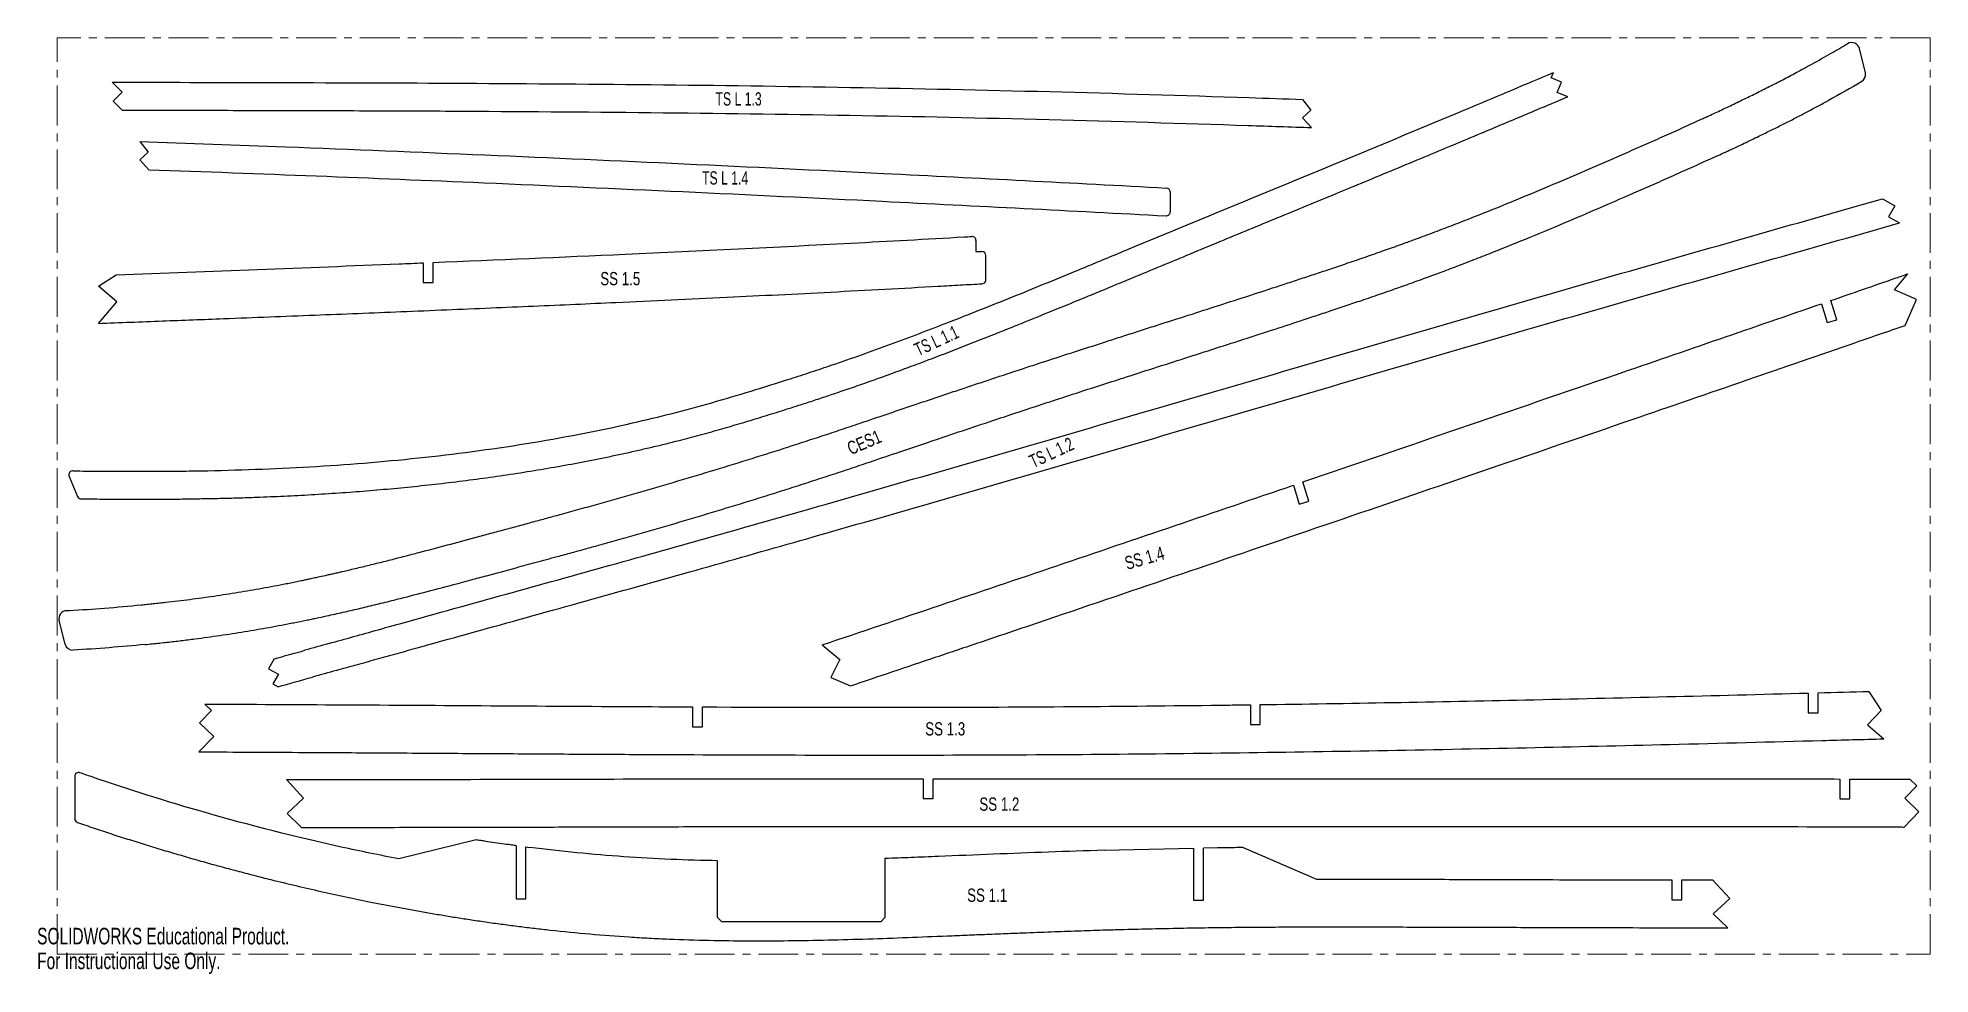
# Model space of a CAD drawing. Header units: inches. Extents: x 0 to 23.8, y 0 to 11.8.
import ezdxf

# ---------------------------------------------------------------- set-up
doc = ezdxf.new("R2010")
doc.units = ezdxf.units.IN
doc.header["$MEASUREMENT"] = 0
doc.linetypes.add('CENTERX2', pattern=[0.8, 0.5, -0.1, 0.1, -0.1])
doc.layers.add('PART_NAMES', color=1, linetype='Continuous')
doc.styles.add('SLDTEXTSTYLE0', font='TXT', dxfattribs={"width": 0.75})
doc.styles.add('SLDTEXTSTYLE1', font='TXT', dxfattribs={"width": 0.6875})
doc.styles.add('SLDTEXTSTYLE2', font='TXT', dxfattribs={"width": 0.7})

msp = doc.modelspace()

# ---------------------------------------------------------------- linework, layer by layer
at = {"color": 7, "linetype": 'CENTERX2', "lineweight": 18}
for p, q in [((0.25, 0.25), (0.25, 11.75)), ((23.75, 11.75), (0.25, 11.75)), ((23.75, 0.25), (23.75, 11.75)), ((0.25, 0.25), (23.75, 0.25))]:
    msp.add_line(p, q, dxfattribs=at)
at = {"color": 7, "linetype": 'Continuous', "lineweight": 25}
for p, q in [((22.937, 11.311), (22.862, 11.615)), ((0.941, 11.193), (1.067, 11.067)), ((18.996, 11.247), (19.023, 11.314)), ((19.126, 11.194), (18.996, 11.247)), ((19.072, 11.064), (19.126, 11.194)), ((1.067, 11.067), (0.954, 10.955)), ((0.954, 10.955), (1.066, 10.843)), ((15.876, 10.978), (15.982, 10.843)), ((19.203, 11.01), (19.072, 11.064)), ((15.982, 10.843), (15.876, 10.745)), ((15.876, 10.745), (15.988, 10.624)), ((20.816, 10.699), (20.879, 10.727)), ((1.287, 10.449), (1.394, 10.314)), ((1.394, 10.314), (1.288, 10.217)), ((1.288, 10.217), (1.4, 10.095)), ((21.022, 10.243), (21.087, 10.272)), ((14.216, 9.815), (14.216, 9.565)), ((22.808, 9.632), (23.151, 9.729)), ((23.151, 9.729), (23.306, 9.643)), ((23.306, 9.643), (23.228, 9.504)), ((23.228, 9.504), (23.367, 9.427)), ((11.779, 9.207), (11.779, 9.067)), ((11.779, 9.067), (11.854, 9.067)), ((4.842, 8.926), (4.842, 8.678)), ((4.967, 8.678), (4.967, 8.931)), ((11.904, 8.714), (11.904, 9.017)), ((23.302, 8.587), (23.472, 8.788)), ((0.768, 8.632), (0.99, 8.775)), ((0.998, 8.436), (0.768, 8.632)), ((4.842, 8.678), (4.967, 8.678)), ((13.602, 8.68), (13.742, 8.739)), ((23.579, 8.466), (23.302, 8.587)), ((0.768, 8.166), (0.998, 8.436)), ((22.387, 8.412), (22.459, 8.176)), ((22.579, 8.212), (22.505, 8.453)), ((23.438, 8.141), (23.579, 8.466)), ((22.459, 8.176), (22.579, 8.212)), ((0.403, 6.246), (0.508, 5.994)), ((15.955, 5.935), (15.881, 6.176)), ((15.763, 6.135), (15.835, 5.898)), ((15.835, 5.898), (15.955, 5.935)), ((0.351, 4.14), (0.277, 4.436)), ((9.851, 4.131), (10.07, 3.945)), ((2.972, 3.954), (2.903, 3.831)), ((2.903, 3.831), (3.027, 3.763)), ((10.07, 3.945), (9.957, 3.723)), ((3.027, 3.763), (2.958, 3.64)), ((2.958, 3.64), (3.022, 3.605)), ((9.957, 3.723), (10.204, 3.616)), ((2.187, 3.305), (2.102, 3.387)), ((8.221, 3.353), (8.221, 3.103)), ((8.346, 3.103), (8.346, 3.352)), ((15.221, 3.379), (15.221, 3.13)), ((15.346, 3.13), (15.346, 3.381)), ((22.221, 3.526), (22.221, 3.278)), ((22.346, 3.278), (22.346, 3.529)), ((22.981, 3.547), (23.137, 3.305)), ((2.039, 3.151), (2.187, 3.305)), ((2.215, 2.981), (2.039, 3.151)), ((8.221, 3.103), (8.346, 3.103)), ((15.221, 3.13), (15.346, 3.13)), ((22.221, 3.278), (22.346, 3.278)), ((23.137, 3.305), (22.964, 3.126)), ((22.964, 3.126), (23.169, 2.952)), ((2.029, 2.788), (2.215, 2.981)), ((0.471, 2.478), (0.471, 1.949)), ((3.127, 2.44), (3.343, 2.208)), ((11.116, 2.451), (11.116, 2.201)), ((11.241, 2.201), (11.241, 2.451)), ((22.616, 2.447), (22.616, 2.197)), ((22.741, 2.197), (22.741, 2.447)), ((23.582, 2.362), (23.497, 2.444)), ((3.343, 2.208), (3.136, 2.016)), ((11.116, 2.201), (11.241, 2.201)), ((22.616, 2.197), (22.741, 2.197)), ((23.433, 2.208), (23.582, 2.362)), ((23.61, 2.037), (23.433, 2.208)), ((3.136, 2.016), (3.318, 1.84)), ((23.424, 1.844), (23.61, 2.037)), ((5.508, 1.682), (4.537, 1.445)), ((6.008, 1.61), (6.008, 0.941)), ((6.133, 0.941), (6.133, 1.594)), ((6.133, 1.594), (6.183, 1.588)), ((10.637, 1.449), (10.637, 0.709)), ((13.385, 1.552), (14.508, 1.577)), ((14.508, 1.577), (14.508, 0.928)), ((14.811, 1.583), (14.633, 1.579)), ((14.633, 0.928), (14.633, 1.579)), ((15.133, 1.587), (16.052, 1.191)), ((8.537, 0.709), (8.537, 1.421)), ((20.508, 1.18), (20.508, 0.93)), ((20.633, 0.93), (20.633, 1.18)), ((21.019, 1.18), (21.235, 0.948)), ((6.008, 0.941), (6.133, 0.941)), ((14.508, 0.928), (14.633, 0.928)), ((20.508, 0.93), (20.633, 0.93)), ((21.235, 0.948), (21.028, 0.756)), ((21.028, 0.756), (21.21, 0.58)), ((8.592, 0.655), (8.537, 0.709)), ((10.583, 0.655), (8.592, 0.655)), ((10.637, 0.709), (10.583, 0.655))]:
    msp.add_line(p, q, dxfattribs=at)
at = {"color": 7, "linetype": 'Continuous', "lineweight": 25, "flags": 128}
for points in [[(22.904, 9.295), (23.163, 9.369), (23.367, 9.427)], [(13.468, 9.004), (13.547, 9.036), (13.608, 9.062)]]:
    msp.add_lwpolyline(points, dxfattribs=at)
at = {"color": 7, "linetype": 'Continuous', "lineweight": 25}
for centre, radius, start, end in [((22.765, 11.59), 0.1, 14, 120.6906), ((22.84, 11.287), 0.1, 300.3441, 14), ((14.166, 9.815), 0.05, 0, 86.9337), ((14.166, 9.565), 0.05, 266.938, 0), ((11.729, 9.207), 0.05, 0, 93.2958), ((11.854, 9.017), 0.05, 0, 90), ((11.854, 8.714), 0.05, 273.3181, 0), ((0.449, 6.265), 0.05, 89.2013, 202.6552), ((0.554, 6.013), 0.05, 202.6552, 269.2946), ((0.374, 4.46), 0.1, 93.2806, 194), ((0.448, 4.164), 0.1, 194, 273.4143), ((134.027, -461.161), 483.226, 105.6514, 105.68842), ((134.027, -461.161), 482.876, 105.6514, 105.68842), ((0.521, 2.478), 0.05, 70.7256, 180), ((0.521, 1.949), 0.05, 180, 251.0645)]:
    msp.add_arc(centre, radius, start, end, dxfattribs=at)
for points, knots in [([(22.233, 11.403), (22.316, 11.448), (22.469, 11.533), (22.628, 11.626), (22.705, 11.671), (22.714, 11.676)], [0, 0, 0, 0, 0.25, 0.4622044, 0.4877021, 0.4877021, 0.4877021, 0.4877021]), ([(20.879, 10.727), (20.895, 10.735), (20.929, 10.75), (20.992, 10.779), (21.051, 10.807), (21.137, 10.847), (21.251, 10.901), (21.393, 10.97), (21.563, 11.053), (21.732, 11.138), (21.872, 11.21), (21.984, 11.269), (22.053, 11.305), (22.109, 11.336), (22.157, 11.361), (22.199, 11.384), (22.221, 11.396), (22.233, 11.403)], [0, 0, 0, 0, 0.03125, 0.0625, 0.125, 0.1875, 0.25, 0.375, 0.5, 0.625, 0.75, 0.8125, 0.875, 0.90625, 0.9375, 0.96875, 1, 1, 1, 1]), ([(0.941, 11.193), (1.592, 11.192), (2.242, 11.191), (3.661, 11.187), (4.43, 11.185), (5.199, 11.181)], [0.0772268, 0.0772268, 0.0772268, 0.0772268, 0.5, 0.5, 1, 1, 1, 1]), ([(5.199, 11.181), (6.033, 11.177), (6.867, 11.171), (8.536, 11.154), (9.37, 11.143), (11.037, 11.114), (11.871, 11.096), (13.539, 11.053), (14.373, 11.028), (15.43, 10.993), (15.653, 10.985), (15.876, 10.978)], [0, 0, 0, 0, 0.125, 0.125, 0.25, 0.25, 0.375, 0.375, 0.5, 0.5, 0.5334763, 0.5334763, 0.5334763, 0.5334763]), ([(13.608, 9.062), (14.095, 9.263), (15.067, 9.667), (16.528, 10.269), (17.845, 10.818), (18.677, 11.168), (19.023, 11.314)], [0, 0, 0, 0, 0.25, 0.4999999, 0.7499999, 0.928782, 0.928782, 0.928782, 0.928782]), ([(13.742, 8.739), (13.864, 8.789), (14.107, 8.89), (14.593, 9.091), (15.08, 9.293), (15.566, 9.494), (16.053, 9.695), (16.666, 9.948), (17.395, 10.251), (18.059, 10.529), (18.658, 10.78), (19.019, 10.933), (19.203, 11.01)], [0, 0, 0, 0, 0.06676, 0.13352, 0.26704, 0.3338, 0.40056, 0.53408, 0.670519, 0.80112, 0.899104, 1, 1, 1, 1]), ([(21.087, 10.272), (21.118, 10.287), (21.182, 10.316), (21.277, 10.36), (21.371, 10.404), (21.464, 10.449), (21.556, 10.493), (21.664, 10.546), (21.79, 10.608), (21.931, 10.678), (22.069, 10.749), (22.206, 10.821), (22.34, 10.892), (22.429, 10.94), (22.473, 10.964)], [0, 0, 0, 0, 0.067926, 0.135347, 0.202263, 0.268677, 0.334589, 0.4, 0.50307, 0.604905, 0.705509, 0.804889, 0.903051, 1, 1, 1, 1]), ([(1.066, 10.843), (1.29, 10.842), (1.898, 10.841), (2.891, 10.839), (4.044, 10.836), (4.813, 10.833), (5.197, 10.831)], [0.1043303, 0.1043303, 0.1043303, 0.1043303, 0.25, 0.5, 0.75, 1, 1, 1, 1]), ([(5.197, 10.831), (6.864, 10.822), (9.365, 10.8), (12.696, 10.728), (14.626, 10.67), (15.724, 10.633), (15.988, 10.624)], [0, 0, 0, 0, 0.25, 0.375, 0.5, 0.5396922, 0.5396922, 0.5396922, 0.5396922]), ([(17.096, 9.152), (17.114, 9.158), (17.148, 9.17), (17.206, 9.192), (17.27, 9.215), (17.351, 9.245), (17.448, 9.281), (17.605, 9.339), (17.799, 9.414), (18.111, 9.536), (18.499, 9.692), (18.964, 9.886), (19.428, 10.084), (19.814, 10.253), (20.123, 10.389), (20.358, 10.493), (20.553, 10.58), (20.705, 10.648), (20.779, 10.682), (20.816, 10.699)], [0.000012, 0.000012, 0.000012, 0.000012, 0.0156368, 0.0312616, 0.0468864, 0.0625112, 0.0937609, 0.1250105, 0.1875097, 0.250009, 0.3750075, 0.500006, 0.6250045, 0.750003, 0.8125022, 0.8750015, 0.9375007, 0.9687504, 1, 1, 1, 1]), ([(1.287, 10.449), (1.898, 10.428), (2.508, 10.405), (3.952, 10.35), (4.785, 10.316), (7.285, 10.209), (8.952, 10.131), (10.618, 10.049)], [0.5334763, 0.5334763, 0.5334763, 0.5334763, 0.625, 0.625, 0.75, 0.75, 1, 1, 1, 1]), ([(17.265, 8.681), (17.299, 8.694), (17.367, 8.718), (17.471, 8.756), (17.575, 8.794), (17.679, 8.833), (17.785, 8.873), (17.892, 8.914), (17.999, 8.956), (18.108, 8.998), (18.332, 9.086), (18.683, 9.227), (19.146, 9.42), (19.62, 9.623), (20.008, 9.792), (20.326, 9.932), (20.56, 10.036), (20.793, 10.14), (20.946, 10.209), (21.022, 10.243)], [0, 0, 0, 0, 0.026721, 0.053705, 0.080952, 0.108464, 0.136241, 0.164282, 0.192589, 0.221162, 0.25, 0.37044, 0.5, 0.619701, 0.75, 0.811993, 0.87602, 0.938798, 1, 1, 1, 1]), ([(1.4, 10.095), (2.801, 10.046), (5.868, 9.925), (8.935, 9.782), (10.601, 9.699)], [0.5396922, 0.5396922, 0.5396922, 0.5396922, 0.75, 1, 1, 1, 1]), ([(9.886, 5.893), (10.425, 6.047), (10.963, 6.203), (12.04, 6.514), (12.578, 6.671), (13.655, 6.984), (14.193, 7.141), (15.269, 7.456), (15.807, 7.613), (16.883, 7.928), (17.421, 8.085), (18.497, 8.397), (19.036, 8.552), (20.113, 8.862), (20.652, 9.016), (21.73, 9.324), (22.269, 9.478), (22.808, 9.632)], [0, 0, 0, 0, 0.125, 0.125, 0.25, 0.25, 0.375, 0.375, 0.5, 0.5, 0.625, 0.625, 0.75, 0.75, 0.875, 0.875, 1, 1, 1, 1]), ([(4.967, 8.931), (5.771, 8.964), (7.52, 9.039), (9.74, 9.147), (11.189, 9.226), (11.694, 9.255), (11.727, 9.257)], [0.0187507, 0.0187507, 0.0187507, 0.0187507, 0.125, 0.25, 0.3125, 0.316827, 0.316827, 0.316827, 0.316827]), ([(13.379, 7.927), (13.44, 7.947), (13.563, 7.986), (13.756, 8.048), (13.957, 8.113), (14.217, 8.196), (14.538, 8.299), (14.924, 8.423), (15.309, 8.547), (15.629, 8.652), (15.884, 8.736), (16.064, 8.796), (16.221, 8.848), (16.355, 8.894), (16.423, 8.917), (16.458, 8.928)], [0.0000047, 0.0000047, 0.0000047, 0.0000047, 0.0625044, 0.1250042, 0.1875039, 0.2500036, 0.3750031, 0.5000026, 0.6250021, 0.7500016, 0.8125013, 0.875001, 0.9375008, 0.9687507, 1.0000005, 1.0000005, 1.0000005, 1.0000005]), ([(22.505, 8.453), (22.778, 8.548), (23.101, 8.659), (23.423, 8.771), (23.472, 8.788)], [0.92289708, 0.92289708, 0.92289708, 0.92289708, 0.9375, 0.94013813, 0.94013813, 0.94013813, 0.94013813]), ([(4.566, 8.314), (4.756, 8.321), (5.131, 8.337), (5.685, 8.36), (6.224, 8.383), (6.748, 8.406), (7.555, 8.442), (8.623, 8.492), (9.748, 8.548), (10.631, 8.595), (11.174, 8.625), (11.581, 8.648), (11.766, 8.658), (11.857, 8.664)], [0, 0, 0, 0, 0.07816, 0.154193, 0.2281, 0.29988, 0.369534, 0.560317, 0.739067, 0.832493, 0.923833, 0.962501, 1, 1, 1, 1]), ([(13.167, 8.501), (13.235, 8.528), (13.38, 8.588), (13.524, 8.648), (13.602, 8.68)], [0, 0, 0, 0, 0.466108, 1, 1, 1, 1]), ([(16.618, 8.455), (16.656, 8.468), (16.731, 8.493), (16.842, 8.532), (16.95, 8.569), (17.022, 8.595), (17.058, 8.607)], [0, 0, 0, 0, 0.2567292, 0.5089706, 0.7567266, 1, 1, 1, 1]), ([(17.058, 8.607), (17.09, 8.619), (17.159, 8.643), (17.228, 8.668), (17.265, 8.681)], [0, 0, 0, 0, 0.47213, 1, 1, 1, 1]), ([(0.768, 8.166), (1.036, 8.176), (1.56, 8.196), (2.465, 8.23), (3.463, 8.269), (4.205, 8.299), (4.566, 8.314)], [0, 0, 0, 0, 0.211914, 0.413886, 0.71494, 1, 1, 1, 1]), ([(11.563, 7.855), (11.605, 7.871), (11.689, 7.904), (11.817, 7.954), (11.949, 8.006), (12.085, 8.06), (12.225, 8.116), (12.444, 8.205), (12.759, 8.333), (13.025, 8.442), (13.167, 8.501)], [0, 0, 0, 0, 0.077209, 0.156868, 0.238975, 0.323533, 0.410541, 0.499999, 0.733925, 1, 1, 1, 1]), ([(13.532, 7.451), (13.593, 7.47), (13.719, 7.511), (13.976, 7.594), (14.302, 7.698), (14.691, 7.823), (15.085, 7.95), (15.471, 8.074), (15.793, 8.18), (16.038, 8.261), (16.23, 8.324), (16.422, 8.388), (16.553, 8.433), (16.618, 8.455)], [0, 0, 0, 0, 0.058706, 0.122488, 0.249938, 0.375, 0.5, 0.632656, 0.749998, 0.812842, 0.871736, 0.936307, 1, 1, 1, 1]), ([(15.881, 6.176), (17.193, 6.624), (19.362, 7.369), (21.53, 8.116), (22.387, 8.412)], [0.8049526, 0.8049526, 0.8049526, 0.8049526, 0.875, 0.9207906, 0.9207906, 0.9207906, 0.9207906]), ([(10.204, 3.616), (10.381, 3.676), (10.74, 3.797), (11.284, 3.98), (11.841, 4.168), (12.409, 4.36), (13.356, 4.681), (14.721, 5.146), (16.471, 5.743), (18.248, 6.352), (19.9, 6.92), (21.428, 7.447), (22.57, 7.841), (23.231, 8.07), (23.438, 8.141)], [0, 0, 0, 0, 0.040152, 0.081221, 0.123206, 0.166109, 0.209929, 0.337791, 0.47538, 0.60646, 0.740834, 0.84997, 0.953199, 1, 1, 1, 1]), ([(10.087, 7.313), (10.121, 7.325), (10.19, 7.348), (10.294, 7.385), (10.399, 7.421), (10.505, 7.459), (10.611, 7.497), (10.719, 7.536), (10.871, 7.592), (11.068, 7.665), (11.314, 7.758), (11.479, 7.822), (11.563, 7.855)], [0, 0, 0, 0, 0.069136, 0.139035, 0.209697, 0.281124, 0.353315, 0.426272, 0.499995, 0.661302, 0.827968, 1, 1, 1, 1]), ([(10.296, 6.903), (10.325, 6.913), (10.382, 6.932), (10.501, 6.973), (10.662, 7.027), (10.869, 7.097), (11.064, 7.163), (11.256, 7.228), (11.449, 7.293), (11.642, 7.357), (11.898, 7.443), (12.221, 7.55), (12.596, 7.673), (12.913, 7.776), (13.177, 7.861), (13.311, 7.905), (13.379, 7.927)], [0.0000138, 0.0000138, 0.0000138, 0.0000138, 0.0312633, 0.0625127, 0.1250116, 0.1875104, 0.2500093, 0.3125082, 0.375007, 0.4375059, 0.5000048, 0.6250025, 0.7500003, 0.874998, 0.9374969, 0.9999958, 0.9999958, 0.9999958, 0.9999958]), ([(10.457, 6.43), (10.579, 6.471), (10.835, 6.558), (11.219, 6.688), (11.608, 6.819), (12.117, 6.989), (12.626, 7.157), (13.139, 7.324), (13.399, 7.408), (13.532, 7.451)], [0, 0, 0, 0, 0.119914, 0.249915, 0.375, 0.5, 0.746859, 0.870864, 1, 1, 1, 1]), ([(7.548, 6.575), (7.577, 6.581), (7.633, 6.594), (7.718, 6.614), (7.802, 6.634), (7.887, 6.655), (7.971, 6.676), (8.111, 6.711), (8.307, 6.763), (8.556, 6.832), (8.807, 6.905), (9.057, 6.981), (9.265, 7.045), (9.431, 7.098), (9.514, 7.124), (9.557, 7.138)], [0, 0, 0, 0, 0.0416837, 0.0833583, 0.1250246, 0.1666836, 0.208336, 0.2499827, 0.3737184, 0.49998, 0.6215421, 0.7499875, 0.8749932, 0.9348514, 1, 1, 1, 1]), ([(9.557, 7.138), (9.586, 7.147), (9.644, 7.166), (9.732, 7.194), (9.82, 7.223), (9.909, 7.253), (9.997, 7.283), (10.057, 7.303), (10.087, 7.313)], [0, 0, 0, 0, 0.164044, 0.329135, 0.495274, 0.662464, 0.830705, 1, 1, 1, 1]), ([(2.054, 6.315), (2.282, 6.32), (2.739, 6.332), (3.649, 6.374), (4.784, 6.465), (6.138, 6.645), (7.028, 6.815), (7.471, 6.916)], [0, 0, 0, 0, 0.125, 0.25, 0.5, 0.75, 1, 1, 1, 1]), ([(6.577, 5.772), (6.617, 5.783), (6.697, 5.804), (6.813, 5.837), (6.929, 5.869), (7.085, 5.912), (7.28, 5.967), (7.748, 6.101), (8.292, 6.262), (8.911, 6.452), (9.297, 6.574), (9.605, 6.674), (9.836, 6.749), (10.02, 6.81), (10.176, 6.863), (10.256, 6.89), (10.296, 6.903)], [0.0000072, 0.0000072, 0.0000072, 0.0000072, 0.0312567, 0.0625061, 0.0937556, 0.1250051, 0.187504, 0.250003, 0.4999987, 0.6249966, 0.7499945, 0.8124935, 0.8749924, 0.9374913, 0.9687408, 0.9999903, 0.9999903, 0.9999903, 0.9999903]), ([(2.06, 5.966), (2.099, 5.966), (2.177, 5.968), (2.294, 5.97), (2.409, 5.973), (2.524, 5.976), (2.638, 5.98), (2.83, 5.987), (3.098, 5.998), (3.443, 6.016), (3.787, 6.038), (4.133, 6.064), (4.476, 6.094), (4.937, 6.14), (5.509, 6.208), (6.08, 6.292), (6.533, 6.369), (6.817, 6.421), (7.043, 6.466), (7.213, 6.501), (7.381, 6.537), (7.493, 6.562), (7.548, 6.575)], [0, 0, 0, 0, 0.02125, 0.042333, 0.063249, 0.083999, 0.104583, 0.125001, 0.188133, 0.249966, 0.312863, 0.374949, 0.437746, 0.499977, 0.626063, 0.749998, 0.813138, 0.874988, 0.906662, 0.938054, 0.969166, 1, 1, 1, 1]), ([(6.709, 5.289), (6.761, 5.303), (6.865, 5.332), (7.022, 5.376), (7.207, 5.427), (7.417, 5.486), (7.731, 5.576), (8.122, 5.69), (8.592, 5.831), (8.983, 5.951), (9.294, 6.049), (9.527, 6.123), (9.759, 6.198), (9.991, 6.274), (10.224, 6.351), (10.379, 6.404), (10.457, 6.43)], [0, 0, 0, 0, 0.041072, 0.082739, 0.125, 0.187831, 0.25, 0.375, 0.5, 0.625, 0.68822, 0.75, 0.8123, 0.874733, 0.937299, 1, 1, 1, 1]), ([(0.45, 6.315), (0.478, 6.314), (0.562, 6.313), (0.7, 6.312), (0.81, 6.311), (0.865, 6.31)], [0.3701761, 0.3701761, 0.3701761, 0.3701761, 0.5, 0.75, 1, 1, 1, 1]), ([(0.553, 5.963), (0.605, 5.963), (0.708, 5.962), (0.812, 5.961), (0.863, 5.96)], [0, 0, 0, 0, 0.50361, 1, 1, 1, 1]), ([(0.863, 5.96), (0.914, 5.96), (1.015, 5.959), (1.166, 5.959), (1.315, 5.959), (1.48, 5.959), (1.663, 5.96), (1.863, 5.962), (1.994, 5.964), (2.06, 5.966)], [0, 0, 0, 0, 0.128156, 0.254208, 0.378156, 0.500002, 0.66978, 0.836445, 1, 1, 1, 1]), ([(9.851, 4.131), (10.832, 4.46), (12.803, 5.126), (14.773, 5.797), (15.763, 6.135)], [0.697696, 0.697696, 0.697696, 0.697696, 0.75, 0.8028464, 0.8028464, 0.8028464, 0.8028464]), ([(3.726, 5.027), (3.744, 5.031), (3.781, 5.04), (3.847, 5.055), (3.904, 5.069), (3.991, 5.089), (4.11, 5.118), (4.258, 5.154), (4.435, 5.198), (4.613, 5.244), (4.85, 5.306), (5.147, 5.384), (5.445, 5.464), (5.691, 5.531), (5.881, 5.582), (6.069, 5.633), (6.249, 5.682), (6.389, 5.72), (6.498, 5.75), (6.551, 5.764), (6.577, 5.772)], [0, 0, 0, 0, 0.0156248, 0.0312497, 0.0624993, 0.093749, 0.1249986, 0.1874979, 0.2499973, 0.3124966, 0.3749959, 0.4999945, 0.6249931, 0.6874925, 0.7499918, 0.8124911, 0.8749904, 0.9374897, 0.9687394, 0.999989, 0.999989, 0.999989, 0.999989]), ([(4.656, 4.426), (5.528, 4.669), (6.401, 4.91), (7.708, 5.276), (8.144, 5.399), (9.015, 5.645), (9.451, 5.769), (9.886, 5.893)], [0, 0, 0, 0, 0.5, 0.5, 0.75, 0.75, 1, 1, 1, 1]), ([(3.837, 4.54), (3.869, 4.547), (3.934, 4.562), (4.032, 4.585), (4.133, 4.609), (4.236, 4.634), (4.341, 4.66), (4.449, 4.686), (4.633, 4.733), (4.909, 4.804), (5.205, 4.882), (5.453, 4.949), (5.698, 5.015), (5.969, 5.088), (6.265, 5.169), (6.498, 5.232), (6.648, 5.273), (6.709, 5.289)], [0, 0, 0, 0, 0.033206, 0.067248, 0.102125, 0.137838, 0.174388, 0.211775, 0.25, 0.365989, 0.5, 0.559421, 0.625919, 0.756483, 0.84309, 0.9357, 1, 1, 1, 1]), ([(1.306, 4.633), (1.331, 4.635), (1.378, 4.64), (1.457, 4.648), (1.536, 4.657), (1.637, 4.668), (1.764, 4.683), (1.967, 4.708), (2.22, 4.743), (2.522, 4.79), (2.774, 4.833), (2.974, 4.87), (3.1, 4.894), (3.2, 4.914), (3.276, 4.93), (3.346, 4.944), (3.397, 4.955), (3.448, 4.966), (3.522, 4.982), (3.6, 4.999), (3.67, 5.015), (3.707, 5.023), (3.726, 5.027)], [0, 0, 0, 0, 0.03125, 0.0625, 0.09375, 0.125, 0.1875, 0.25, 0.375, 0.5, 0.625, 0.6875, 0.75, 0.78125, 0.8125, 0.84375, 0.875, 0.90625, 0.9375, 0.96875, 0.984375, 1, 1, 1, 1]), ([(0.368, 4.56), (0.381, 4.561), (0.541, 4.57), (0.854, 4.591), (1.153, 4.618), (1.306, 4.633)], [0.4904033, 0.4904033, 0.4904033, 0.4904033, 0.5111593, 0.75, 1, 1, 1, 1]), ([(1.355, 4.135), (1.386, 4.138), (1.447, 4.144), (1.538, 4.154), (1.628, 4.164), (1.717, 4.174), (1.805, 4.184), (1.893, 4.195), (2.055, 4.216), (2.292, 4.248), (2.551, 4.288), (2.758, 4.323), (2.912, 4.35), (3.067, 4.379), (3.221, 4.409), (3.347, 4.434), (3.44, 4.453), (3.525, 4.471), (3.622, 4.492), (3.735, 4.517), (3.803, 4.532), (3.837, 4.54)], [0, 0, 0, 0, 0.036607, 0.072915, 0.108925, 0.144638, 0.180054, 0.215175, 0.25, 0.37506, 0.499997, 0.562615, 0.624998, 0.686959, 0.749999, 0.812237, 0.840137, 0.862988, 0.916633, 0.958381, 1, 1, 1, 1]), ([(3.66, 4.148), (3.866, 4.205), (4.198, 4.298), (4.53, 4.391), (4.656, 4.426)], [0, 0, 0, 0, 0.619766, 1, 1, 1, 1]), ([(2.102, 3.387), (2.679, 3.385), (4.494, 3.376), (6.534, 3.361), (7.996, 3.354), (8.221, 3.353)], [0.3458949, 0.3458949, 0.3458949, 0.3458949, 0.375, 0.4375, 0.4488919, 0.4488919, 0.4488919, 0.4488919]), ([(8.346, 3.352), (9.316, 3.348), (11.521, 3.343), (13.812, 3.361), (15.135, 3.378), (15.221, 3.379)], [0.4509977, 0.4509977, 0.4509977, 0.4509977, 0.5, 0.5625, 0.5668964, 0.5668964, 0.5668964, 0.5668964]), ([(15.346, 3.381), (16.454, 3.396), (18.745, 3.439), (21.037, 3.494), (22.221, 3.526)], [0.5690039, 0.5690039, 0.5690039, 0.5690039, 0.625, 0.6848887, 0.6848887, 0.6848887, 0.6848887]), ([(2.029, 2.788), (2.219, 2.787), (2.608, 2.785), (3.208, 2.782), (3.928, 2.778), (4.757, 2.773), (5.685, 2.767), (6.614, 2.761), (7.851, 2.754), (9.399, 2.748), (11.255, 2.746), (13.112, 2.755), (14.968, 2.774), (16.825, 2.803), (18.663, 2.839), (20.519, 2.881), (21.885, 2.917), (22.78, 2.941), (23.038, 2.948), (23.169, 2.952)], [0, 0, 0, 0, 0.026882, 0.055252, 0.085108, 0.129018, 0.172929, 0.216839, 0.260749, 0.34857, 0.43639, 0.524212, 0.612033, 0.699847, 0.787656, 0.872959, 0.963269, 0.981481, 1, 1, 1, 1]), ([(4.537, 1.445), (4.296, 1.491), (3.483, 1.659), (2.19, 1.987), (1.105, 2.328), (0.584, 2.509), (0.537, 2.525)], [0.1451243, 0.1451243, 0.1451243, 0.1451243, 0.2501119, 0.5000746, 0.7141066, 0.7353277, 0.7353277, 0.7353277, 0.7353277]), ([(3.127, 2.44), (4.303, 2.44), (6.097, 2.444), (8.512, 2.45), (10, 2.451), (10.867, 2.451), (11.116, 2.451)], [0.0030773, 0.0030773, 0.0030773, 0.0030773, 0.0625, 0.09375, 0.125, 0.1375553, 0.1375553, 0.1375553, 0.1375553]), ([(11.241, 2.451), (12.189, 2.451), (14.374, 2.45), (17.796, 2.45), (20.641, 2.452), (22.248, 2.448), (22.616, 2.447)], [0.1396588, 0.1396588, 0.1396588, 0.1396588, 0.1875, 0.25, 0.3125, 0.3310879, 0.3310879, 0.3310879, 0.3310879]), ([(0.505, 1.902), (0.54, 1.89), (0.609, 1.866), (0.714, 1.831), (0.818, 1.796), (0.923, 1.761), (1.028, 1.727), (1.133, 1.694), (1.238, 1.661), (1.343, 1.628), (1.449, 1.595), (1.554, 1.563), (1.66, 1.532), (1.765, 1.501), (1.871, 1.47), (1.976, 1.439), (2.082, 1.41), (2.188, 1.38), (2.294, 1.351), (2.4, 1.322), (2.507, 1.294), (2.613, 1.266), (2.719, 1.238), (2.826, 1.211), (3.001, 1.167), (3.246, 1.108), (3.559, 1.036), (3.872, 0.967), (4.141, 0.911), (4.367, 0.867), (4.548, 0.832), (4.729, 0.799), (4.91, 0.767), (5.09, 0.737), (5.27, 0.707), (5.389, 0.689), (5.449, 0.68)], [0, 0, 0, 0, 0.021652, 0.043297, 0.064933, 0.086563, 0.108185, 0.129801, 0.15141, 0.173013, 0.194611, 0.216203, 0.23779, 0.259372, 0.280949, 0.302522, 0.324091, 0.345657, 0.367219, 0.388779, 0.410335, 0.43189, 0.453442, 0.474992, 0.496541, 0.559805, 0.622845, 0.685671, 0.748291, 0.78465, 0.820873, 0.856961, 0.892917, 0.92874, 0.964434, 1, 1, 1, 1]), ([(3.318, 1.84), (3.477, 1.84), (3.8, 1.84), (4.294, 1.84), (4.775, 1.841), (5.255, 1.842), (5.874, 1.843), (6.657, 1.845), (7.585, 1.848), (8.823, 1.85), (10.061, 1.851), (11.298, 1.851), (12.536, 1.851), (14.083, 1.851), (15.94, 1.85), (17.487, 1.85), (18.725, 1.851), (19.963, 1.851), (21.51, 1.851), (22.767, 1.847), (23.405, 1.845), (23.424, 1.844)], [0, 0, 0, 0, 0.0237, 0.048273, 0.073719, 0.095383, 0.11989, 0.166062, 0.212233, 0.258405, 0.350748, 0.396919, 0.443091, 0.535433, 0.627776, 0.720119, 0.766291, 0.812462, 0.904805, 0.997147, 1, 1, 1, 1]), ([(5.599, 1.669), (5.576, 1.672), (5.546, 1.677), (5.516, 1.681), (5.508, 1.682)], [0.00014922, 0.00014922, 0.00014922, 0.00014922, 0.01007165, 0.01337913, 0.01337913, 0.01337913, 0.01337913]), ([(6.008, 1.61), (6.004, 1.611), (5.983, 1.614), (5.923, 1.622), (5.829, 1.635), (5.714, 1.651), (5.637, 1.663), (5.599, 1.669)], [0.94620829, 0.94620829, 0.94620829, 0.94620829, 0.94792425, 0.95458528, 0.96982609, 0.9850669, 1.00030771, 1.00030771, 1.00030771, 1.00030771]), ([(8.537, 1.421), (8.537, 1.421), (8.341, 1.424), (7.947, 1.436), (7.36, 1.469), (6.772, 1.519), (6.379, 1.563), (6.183, 1.588)], [0.6137856, 0.6137856, 0.6137856, 0.6137856, 0.6140229, 0.690413, 0.7679898, 0.8455666, 0.9231434, 0.9231434, 0.9231434, 0.9231434]), ([(13.385, 1.552), (13.154, 1.546), (12.689, 1.53), (11.996, 1.503), (11.421, 1.479), (10.97, 1.461), (10.747, 1.453), (10.639, 1.449), (10.637, 1.449)], [-0.0002045, -0.0002045, -0.0002045, -0.0002045, 0.0862257, 0.172656, 0.2590862, 0.3023013, 0.3432801, 0.3437273, 0.3437273, 0.3437273, 0.3437273]), ([(15.133, 1.587), (15.107, 1.586), (14.999, 1.585), (14.892, 1.584), (14.811, 1.583)], [0.90572623, 0.90572623, 0.90572623, 0.90572623, 0.92942479, 1.00052049, 1.00052049, 1.00052049, 1.00052049]), ([(16.052, 1.191), (16.203, 1.191), (16.635, 1.191), (17.347, 1.189), (17.907, 1.187), (18.187, 1.186)], [0.3651294, 0.3651294, 0.3651294, 0.3651294, 0.5, 0.75, 1, 1, 1, 1]), ([(18.187, 1.186), (18.408, 1.186), (18.85, 1.184), (19.512, 1.182), (20.065, 1.181), (20.397, 1.181), (20.508, 1.18)], [0, 0, 0, 0, 0.25, 0.5, 0.75, 0.8762391, 0.8762391, 0.8762391, 0.8762391]), ([(5.449, 0.68), (5.482, 0.675), (5.549, 0.665), (5.649, 0.65), (5.749, 0.636), (5.848, 0.623), (5.947, 0.61), (6.046, 0.597), (6.144, 0.585), (6.242, 0.573), (6.34, 0.562), (6.57, 0.536), (6.934, 0.501), (7.348, 0.469), (7.679, 0.45), (8.011, 0.434), (8.593, 0.416), (9.258, 0.414), (9.923, 0.426), (10.421, 0.44), (10.919, 0.458), (11.335, 0.475), (11.667, 0.488), (11.923, 0.499), (12.172, 0.509), (12.456, 0.52), (12.76, 0.531), (13.092, 0.543), (13.307, 0.55), (13.411, 0.553)], [0, 0, 0, 0, 0.012698, 0.025351, 0.037959, 0.050522, 0.063041, 0.075515, 0.087946, 0.100333, 0.112676, 0.124976, 0.1875, 0.249918, 0.28104, 0.312441, 0.374939, 0.499904, 0.562408, 0.624923, 0.687435, 0.749948, 0.781205, 0.812461, 0.846463, 0.874974, 0.919155, 0.96083, 1, 1, 1, 1]), ([(13.411, 0.553), (13.472, 0.555), (13.593, 0.558), (13.772, 0.563), (13.946, 0.567), (14.179, 0.572), (14.472, 0.578), (14.708, 0.582), (14.826, 0.583)], [0, 0, 0, 0, 0.129431, 0.255908, 0.379431, 0.500001, 0.749302, 1, 1, 1, 1]), ([(14.826, 0.583), (14.879, 0.584), (14.987, 0.585), (15.151, 0.587), (15.319, 0.588), (15.491, 0.589), (15.675, 0.59), (15.873, 0.591), (16.153, 0.591), (16.645, 0.591), (17.345, 0.589), (17.905, 0.587), (18.185, 0.586)], [0, 0, 0, 0, 0.047695, 0.096543, 0.146543, 0.197695, 0.250001, 0.310482, 0.375, 0.5, 0.75, 1, 1, 1, 1]), ([(18.185, 0.586), (18.439, 0.586), (18.881, 0.584), (19.548, 0.582), (20.178, 0.581), (20.619, 0.58), (20.836, 0.58)], [0, 0, 0, 0, 0.287551, 0.5, 0.7552, 1, 1, 1, 1]), ([(20.836, 0.58), (20.898, 0.58), (21.022, 0.58), (21.147, 0.58), (21.21, 0.58)], [0, 0, 0, 0, 0.496126, 1, 1, 1, 1])]:
    msp.add_open_spline(points, degree=3, knots=knots, dxfattribs=at)
for points in [[(22.891, 11.2), (22.753, 11.12), (22.613, 11.041), (22.473, 10.964)], [(10.618, 10.049), (11.802, 9.99), (12.986, 9.928), (14.169, 9.865)], [(10.601, 9.699), (11.788, 9.64), (12.976, 9.579), (14.164, 9.515)], [(9.982, 5.557), (11.06, 5.865), (13.215, 6.49), (16.443, 7.436), (19.67, 8.373), (21.826, 8.988), (22.904, 9.295)], [(16.458, 8.928), (16.494, 8.941), (16.565, 8.965), (16.675, 9.003), (16.782, 9.04), (16.854, 9.066), (16.89, 9.079)], [(16.89, 9.079), (16.908, 9.085), (16.942, 9.097), (16.993, 9.115), (17.045, 9.133), (17.079, 9.146), (17.096, 9.152)], [(0.99, 8.775), (2.174, 8.819), (3.358, 8.865), (4.541, 8.913)], [(4.541, 8.913), (4.642, 8.917), (4.742, 8.921), (4.842, 8.926)], [(11.437, 8.181), (11.57, 8.233), (11.837, 8.338), (12.236, 8.498), (12.635, 8.66), (12.901, 8.769), (13.034, 8.824)], [(13.034, 8.824), (13.07, 8.839), (13.142, 8.869), (13.251, 8.914), (13.359, 8.959), (13.432, 8.989), (13.468, 9.004)], [(9.974, 7.644), (10.096, 7.686), (10.341, 7.771), (10.707, 7.904), (11.072, 8.04), (11.315, 8.134), (11.437, 8.181)], [(9.451, 7.471), (9.494, 7.485), (9.582, 7.513), (9.712, 7.556), (9.843, 7.6), (9.93, 7.629), (9.974, 7.644)], [(7.471, 6.916), (7.637, 6.954), (7.969, 7.034), (8.464, 7.168), (8.957, 7.315), (9.286, 7.419), (9.451, 7.471)], [(0.865, 6.31), (0.964, 6.31), (1.163, 6.309), (1.46, 6.309), (1.757, 6.311), (1.955, 6.314), (2.054, 6.315)], [(4.75, 4.089), (5.186, 4.21), (6.058, 4.452), (7.367, 4.817), (8.675, 5.184), (9.547, 5.432), (9.982, 5.557)], [(1.355, 4.135), (1.055, 4.106), (0.755, 4.082), (0.454, 4.064)], [(2.972, 3.954), (3.101, 3.991), (3.23, 4.027), (3.36, 4.063)], [(3.755, 3.811), (3.838, 3.834), (4.004, 3.88), (4.252, 3.95), (4.501, 4.019), (4.667, 4.065), (4.75, 4.089)], [(3.022, 3.605), (3.166, 3.645), (3.31, 3.686), (3.454, 3.726)], [(22.346, 3.529), (22.558, 3.535), (22.77, 3.541), (22.981, 3.547)], [(22.741, 2.447), (22.993, 2.446), (23.245, 2.445), (23.497, 2.444)], [(20.633, 1.18), (20.701, 1.18), (20.769, 1.18), (20.836, 1.18)], [(20.836, 1.18), (20.897, 1.18), (20.958, 1.18), (21.019, 1.18)]]:
    msp.add_open_spline(points, degree=3, dxfattribs=at)

# ---------------------------------------------------------------- texts
at = {"color": 7, "linetype": 'Continuous', "char_height": 0.2076, "attachment_point": 1, "style": 'SLDTEXTSTYLE2'}
for s, insert in [('SOLIDWORKS Educational Product.', (0, 0.579)), ('For Instructional Use Only.', (0, 0.268))]:
    msp.add_mtext(s, dxfattribs=dict(at, insert=insert))
at = {"layer": 'PART_NAMES', "char_height": 0.1667, "attachment_point": 1}
for s, insert, style in [('TS L 1.3', (8.511, 11.067), 'SLDTEXTSTYLE1'), ('TS L 1.4', (8.342, 10.075), 'SLDTEXTSTYLE1'), ('SS 1.5', (7.065, 8.811), 'SLDTEXTSTYLE0'), ('SS 1.3', (11.142, 3.16), 'SLDTEXTSTYLE0'), ('SS 1.2', (11.821, 2.215), 'SLDTEXTSTYLE0'), ('SS 1.1', (11.668, 1.072), 'SLDTEXTSTYLE0')]:
    msp.add_mtext(s, dxfattribs=dict(at, insert=insert, style=style))
for s, insert, rotation, style in [('TS L 1.1', (10.985, 7.901), 25, 'SLDTEXTSTYLE1'), ('CES1', (10.143, 6.664), 23, 'SLDTEXTSTYLE0'), ('TS L 1.2', (12.428, 6.498), 25, 'SLDTEXTSTYLE1'), ('SS 1.4', (13.629, 5.231), 16, 'SLDTEXTSTYLE0')]:
    msp.add_mtext(s, dxfattribs=dict(at, insert=insert, rotation=rotation, style=style))

doc.saveas('drawing.dxf')
